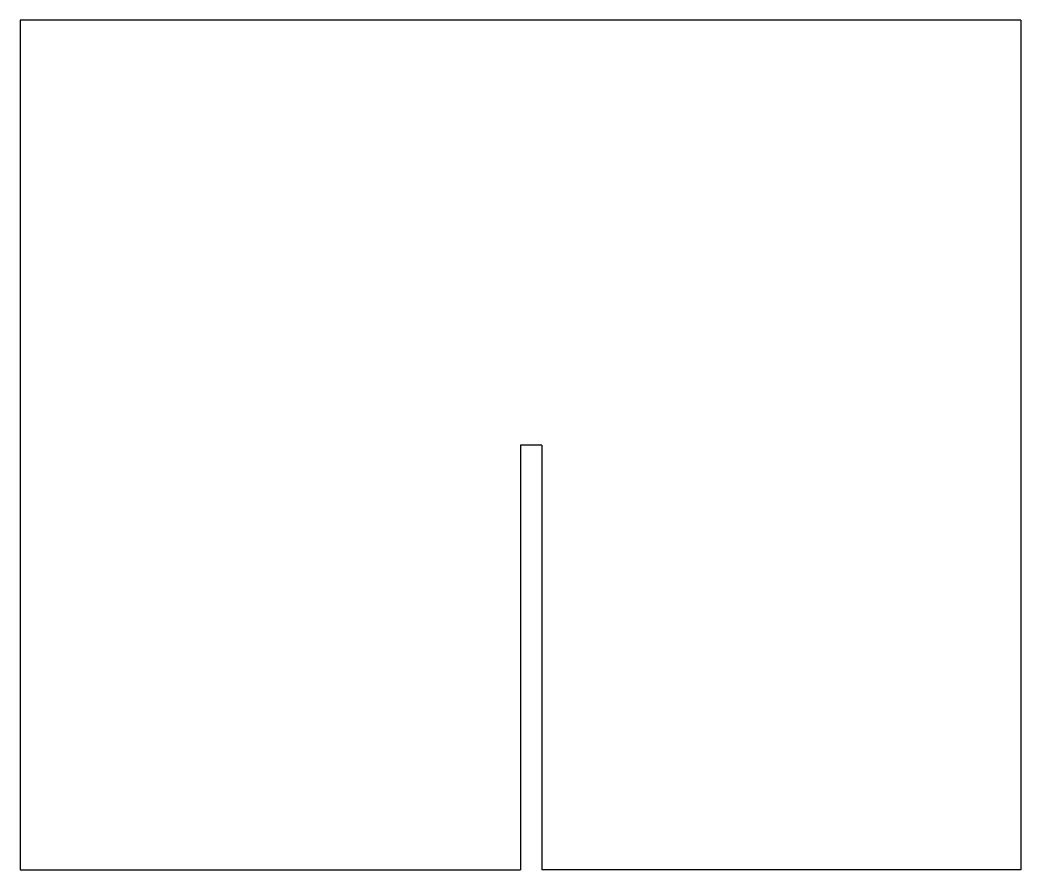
# Model space of a CAD drawing. Extents: x 0 to 518, y 0 to 440.
import ezdxf

# ---------------------------------------------------------------- set-up
doc = ezdxf.new("R2010")
doc.units = 0

msp = doc.modelspace()

# ---------------------------------------------------------------- linework, layer by layer
for p, q in [((518, 440, 453.96), (0, 440, 453.96)), ((0, 440, 453.96), (0, 0, 453.96)), ((518, 440, 453.96), (518, 0, 453.96)), ((270, 220, 453.96), (259, 220, 453.96)), ((259, 220, 453.96), (259, 0, 453.96)), ((270, 220, 453.96), (270, 0, 453.96)), ((0, 0, 453.96), (259, 0, 453.96)), ((518, 0, 453.96), (270, 0, 453.96))]:
    msp.add_line(p, q)

doc.saveas('drawing.dxf')
